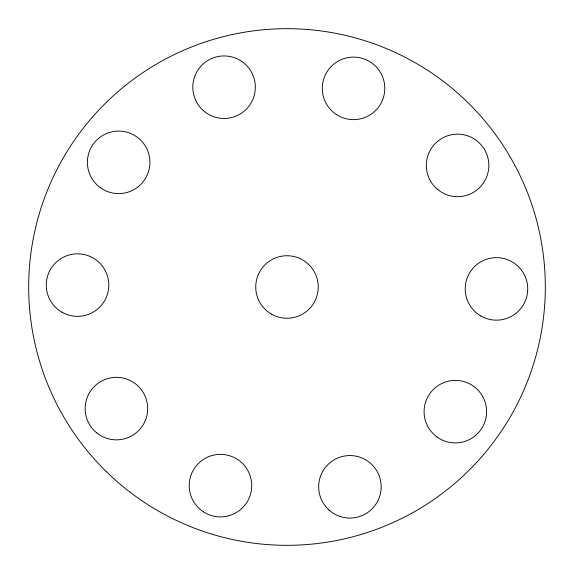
<?xml version="1.0" encoding="UTF-8"?>
<svg xmlns="http://www.w3.org/2000/svg" width="574" height="574" viewBox="0 0 574 574"><rect width="100%" height="100%" fill="white"/><g stroke="black" fill="none" stroke-linecap="round" stroke-linejoin="round"><path stroke-width="0.86" d="M271.373 314.071A31.261 31.261 0 0 0 318.261 287A31.261 31.261 0 0 0 271.373 259.929A31.261 31.261 0 0 0 271.373 314.071M106.298 471.591A258.314 258.314 0 0 0 537.214 351.195A258.314 258.314 0 0 0 217.489 38.214A258.314 258.314 0 0 0 106.298 471.591M480.84 315.973A31.261 31.261 0 0 0 527.728 288.901A31.261 31.261 0 0 0 480.84 261.823A31.261 31.261 0 0 0 480.84 315.973M436.972 436.95A31.261 31.261 0 0 0 486.436 414.923A31.261 31.261 0 0 0 442.633 383.102A31.261 31.261 0 0 0 436.972 436.95M329.01 510.035A31.261 31.261 0 0 0 380.497 493.303A31.261 31.261 0 0 0 340.267 457.076A31.261 31.261 0 0 0 329.01 510.035M203.44 511.843A31.261 31.261 0 0 0 251.685 487.269A31.261 31.261 0 0 0 206.274 457.779A31.261 31.261 0 0 0 203.44 511.843M96.748 432.882A31.261 31.261 0 0 0 147.296 413.474A31.261 31.261 0 0 0 105.221 379.4A31.261 31.261 0 0 0 96.748 432.882M61.899 312.177A31.261 31.261 0 0 0 108.795 285.099A31.261 31.261 0 0 0 61.899 258.027A31.261 31.261 0 0 0 61.899 312.177M100.278 187.633A31.261 31.261 0 0 0 149.742 165.606A31.261 31.261 0 0 0 105.939 133.785A31.261 31.261 0 0 0 100.278 187.633M203.16 110.43A31.261 31.261 0 0 0 254.655 93.698A31.261 31.261 0 0 0 214.418 57.465A31.261 31.261 0 0 0 203.16 110.43M336.507 114.585A31.261 31.261 0 0 0 384.752 90.003A31.261 31.261 0 0 0 339.342 60.521A31.261 31.261 0 0 0 336.507 114.585M437.905 189.707A31.261 31.261 0 0 0 488.452 170.306A31.261 31.261 0 0 0 446.378 136.232A31.261 31.261 0 0 0 437.905 189.707"/></g></svg>
